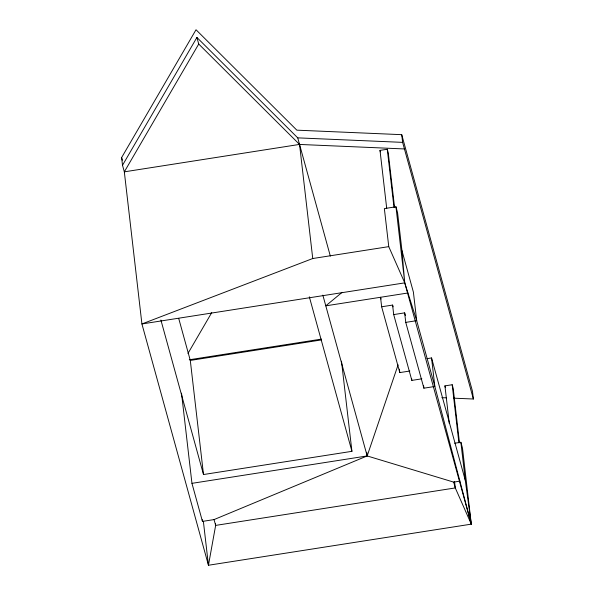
<?xml version="1.0" encoding="UTF-8"?>
<svg xmlns="http://www.w3.org/2000/svg" width="595" height="595" viewBox="0 0 595 595"><rect width="100%" height="100%" fill="white"/><g stroke="black" fill="none" stroke-linecap="round" stroke-linejoin="round"><path stroke-width="0.89" d="M398.1 364.832L367.175 455.941L214.044 519.591L202.449 521.406L191.954 483.341L181.52 393.161M454.639 443.245L460.88 442.271L462.486 448.08L471.285 524.15L208.451 565.25L141.922 323.955L124.318 171.814L122.511 165.261L121.618 157.563L196.023 29.75L296.838 130.164L401.729 134.671L472.49 391.317L473.382 399.014L453.888 398.181M122.511 165.261L196.915 37.455L297.731 137.862L330.337 256.11M196.915 37.455L198.73 44.037L124.325 171.843L299.545 144.414L312.747 258.52L141.922 323.955L404.756 282.856L416.701 320.668L434.848 386.475L471.285 524.15L455.287 487.93L453.688 482.121L367.175 455.941L191.954 483.341M187.968 353.437L211.716 312.643M342.11 292.346L325.792 305.837L407.925 292.993M386.72 208.429L380.004 150.386L387.263 149.256L388.267 152.885L394.552 207.238M395.958 206.785L404.756 282.856L401.96 250.629L397.557 212.593L395.958 206.785L384.355 208.6L388.758 246.635L404.756 282.856L471.285 524.15L465.283 480.306L460.88 442.271M312.747 258.52L388.758 246.635M381.038 299.054L380.547 297.277L381.648 306.782L392.596 305.071L393.087 306.849M392.596 305.071L393.697 314.584L404.652 312.866L405.388 315.536M404.652 312.866L405.753 322.378L416.701 320.668L413.399 292.138L401.96 250.629M189.284 359.774L321.471 339.105M178.723 318.444L190.296 360.429L321.315 339.938M426.979 358.659L431.546 357.945L465.283 480.306M381.648 306.782L399.795 372.589L409.829 371.02M393.697 314.584L411.844 380.391L421.885 378.822M405.753 322.378L423.893 388.185L433.934 386.616M449.307 423.64L444.934 385.872L452.193 384.742L453.189 388.371L459.481 442.725M160.895 320.013L203.505 474.535L351.928 451.33L341.493 361.143M453.688 482.121L459.928 481.147M297.731 137.862L402.622 142.369L473.382 399.014M404.436 148.951L299.545 144.444L198.73 44.037M441.825 397.661L446.466 397.862M380.004 150.386L380.406 151.844M444.934 385.872L445.335 387.33M322.84 295.127L367.175 455.941L366.751 452.26M309.326 296.801L351.928 451.33M121.618 157.563L122.362 160.248M214.044 519.591L215.65 525.4L208.451 565.25L203.364 521.257M452.193 384.742L458.901 442.777M454.55 481.586L455.287 487.93L215.65 525.4L215.435 523.585M431.546 357.945L434.848 386.475M401.729 134.671L402.622 142.369M423.595 385.59L423.893 388.185M387.263 149.256L393.979 207.291M411.643 378.658L411.844 380.391M399.394 369.131L399.795 372.589M190.296 360.429L203.505 474.535M202.241 519.591L202.449 521.406"/></g></svg>
